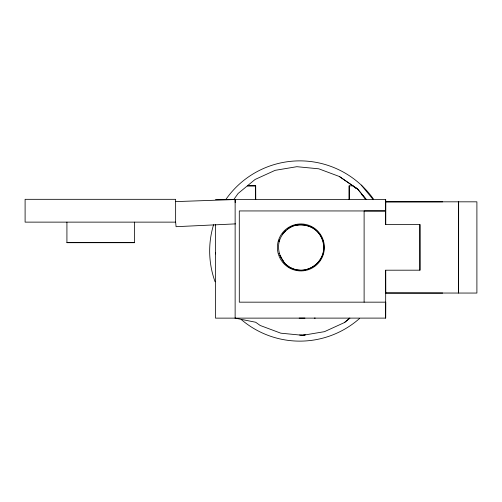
<?xml version="1.0" encoding="UTF-8"?>
<svg xmlns="http://www.w3.org/2000/svg" width="502" height="502" viewBox="0 0 502 502"><rect width="100%" height="100%" fill="white"/><g stroke="black" fill="none" stroke-linecap="round" stroke-linejoin="round"><path stroke-width="0.75" d="M134.567 222.135L134.574 242.667L66.923 242.661L66.923 222.129M175.637 222.135L175.637 199.325L25.1 199.319L25.1 222.129L175.637 222.135L176.07 226.691L235.563 223.879M175.637 201.609L235.137 199.532L235.131 318.105M364.113 302.179L364.113 210.94L385.68 210.959L385.68 224.538L419.923 224.532L419.942 270.189L385.687 270.202L385.668 318.105L215.49 318.136L215.496 224.407M442.689 201.823L385.668 201.867L385.674 199.539L215.49 199.532M385.712 224.538L385.749 201.823L476.9 201.823L476.9 293.055L385.668 293.017L442.689 293.055M385.668 318.105L385.749 302.166L239.297 302.173L239.297 210.94L385.68 210.953L385.674 199.539M290.131 267.51C304.363 275.974 324.574 263.996 323.809 247.423C324.581 229.245 300.849 217.492 287.069 229.427M215.496 253.949L215.64 252.437M300.855 224.545L301.131 224.563C291.053 224.632 281.848 231.824 279.219 241.531C276.753 251.094 281.239 261.931 289.441 267.221L295.258 269.53L301.131 270.302M300.874 270.283C313.116 270.365 323.821 259.653 323.746 247.417C323.57 241.38 321.186 235.633 317.044 231.246C311.29 225.053 302.857 224.576 294.956 225.329L295.258 225.348M349.172 199.539L349.172 185.853L352.931 185.853L357.606 188.99L357.324 189.304M279.639 239.429L278.786 241.5L279.219 241.531M233.694 199.658L238.105 193.477L255.091 179.465L275.134 170.335L296.851 166.695L318.77 168.81L339.396 176.516L357.6 189.022L366.303 199.539L357.606 188.99M282.431 234.208L285.889 230.336M299.594 335.003L302.744 335.305L324.468 331.665L344.504 322.535L349.775 318.186M344.504 322.535L349.869 318.111M301.388 335.173L304.356 335.029M302.656 335.305L305.486 334.84M314.271 318.111L315.262 318.111M299.154 318.111L304.971 318.111M66.923 242.661L134.561 242.661M419.942 270.189L419.923 224.532M385.687 270.202L385.743 293.049M289.441 227.613L289.786 227.638M284.703 231.246L285.092 231.271M278.786 253.334L279.219 253.366M302.744 335.305L280.825 333.19L260.199 325.484L255.662 322.246L235.112 318.136M357.543 189.072L339.396 176.516M283.511 261.699L284.703 263.588L289.786 267.246M353.414 186.38L356.207 188.47M361.628 194.45L365.456 199.03M361.264 185.081L373.306 199.689M284.703 263.588L279.896 255.261L281.666 258.492M282.388 259.779L283.109 261.065M235.137 199.532L235.187 202.576M349.172 185.853L349.179 199.162M359.539 318.488A90.128 90.128 0 0 1 241.249 319.523M215.094 281.804A90.128 90.128 0 0 1 213.595 224.676M225.963 199.313A90.128 90.128 0 0 1 373.639 199.319M458.615 201.823L458.621 293.055L458.652 201.823M255.656 185.84L247.342 185.853L255.662 185.853L255.694 199.532L255.662 185.853M289.133 267.779A23.494 23.494 0 0 0 324.374 247.436A23.494 23.494 0 0 0 289.133 227.092A23.494 23.494 0 0 0 289.133 267.779"/></g></svg>
